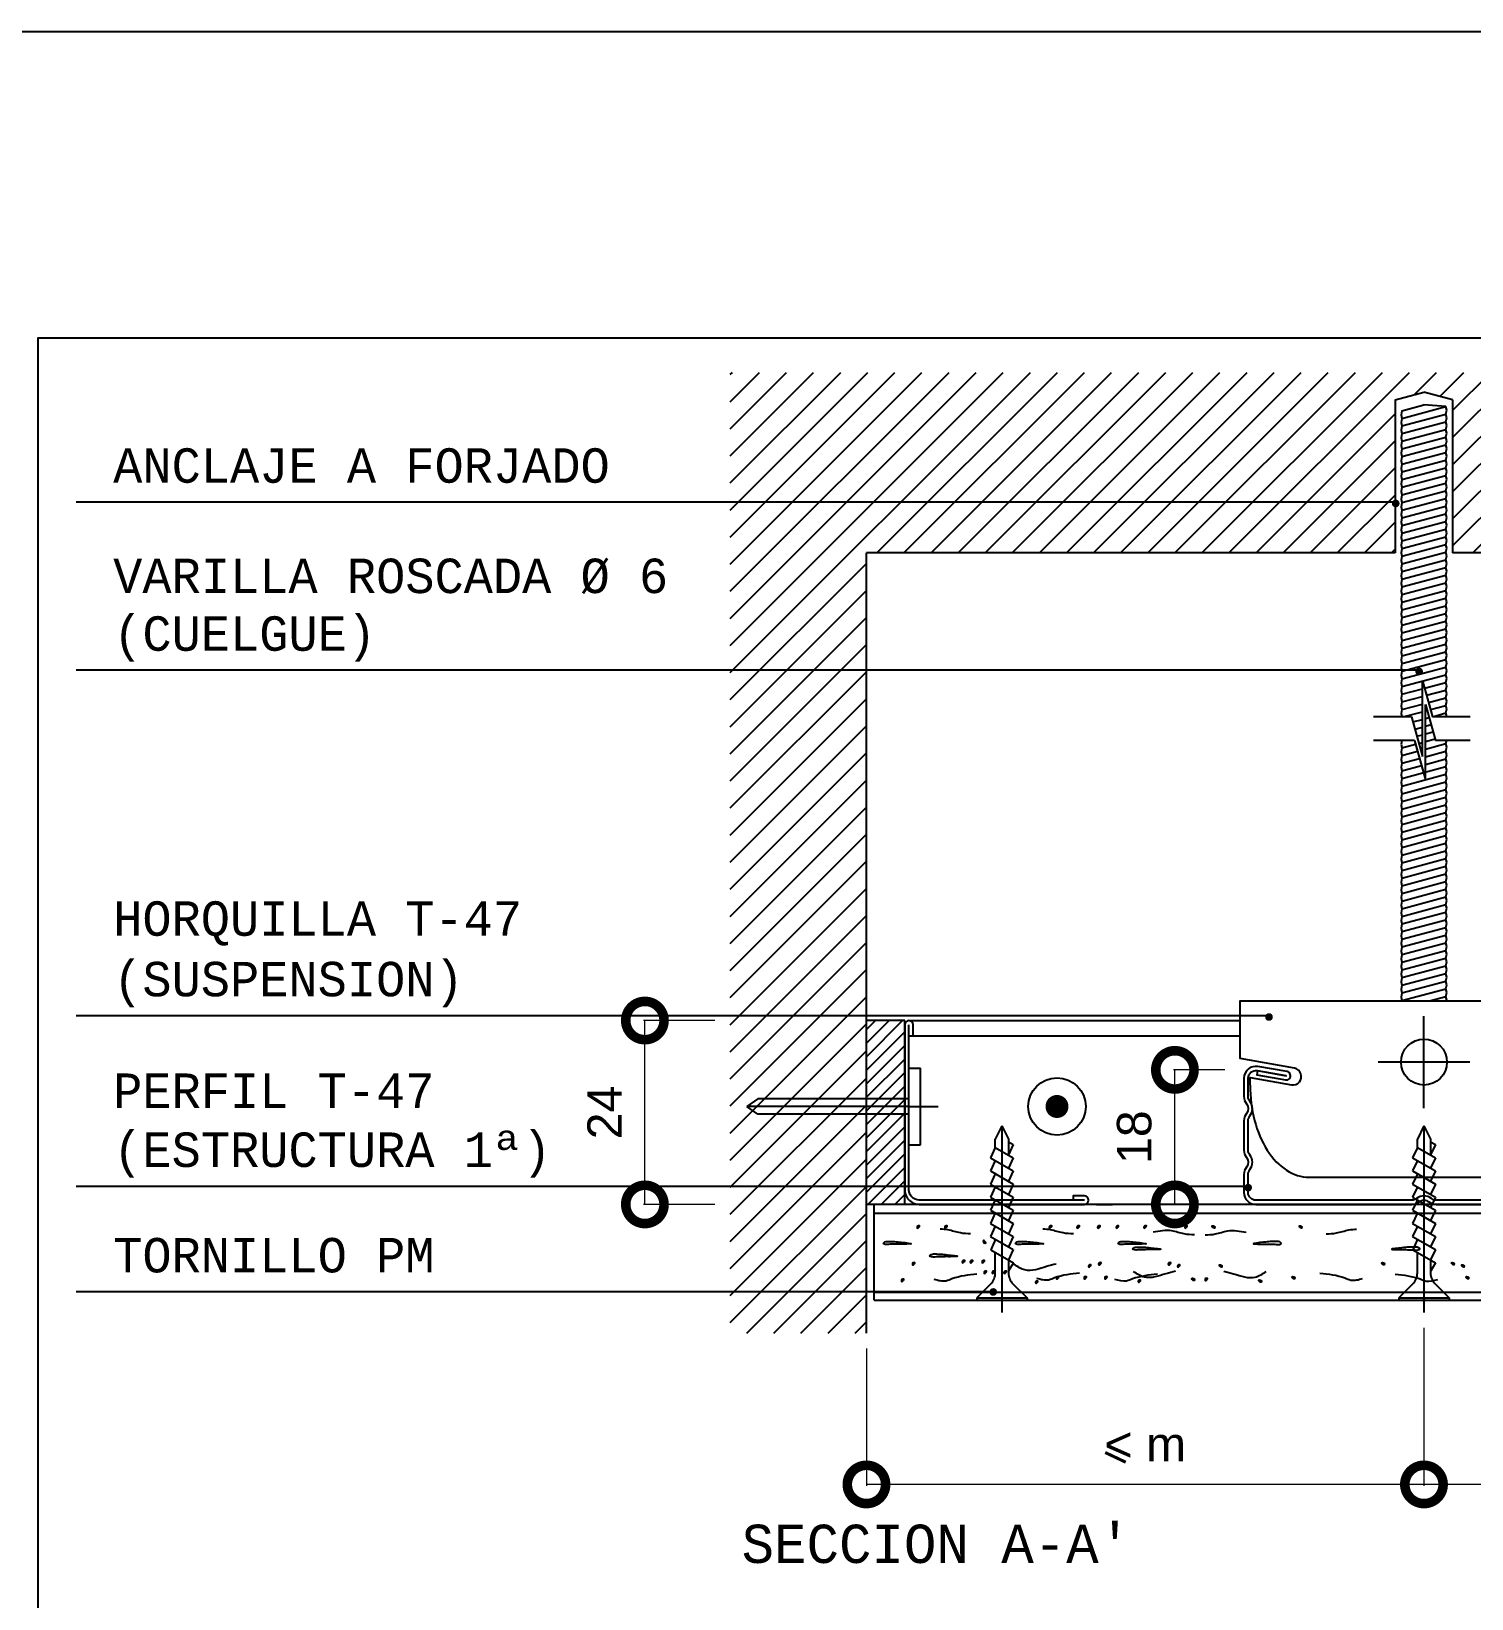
# Model space of a CAD drawing. Header units: millimetres. Extents: x 3383 to 4292, y 1469 to 1637.
# Drawn here: x 3481.316 to 3481.504, y 1569.8245 to 1570.0291 of the extents above; entities that cross this region are included whole.
import ezdxf

# ---------------------------------------------------------------- set-up
doc = ezdxf.new("R2010")
doc.units = ezdxf.units.MM
doc.header["$LTSCALE"] = 0.0035
doc.linetypes.add('DASHDOT', pattern=[1, 0.5, -0.25, 0, -0.25])
doc.layers.get('0').update_dxf_attribs({"lineweight": 5})
doc.layers.get('DEFPOINTS').update_dxf_attribs({"lineweight": 5})
doc.layers.add('AT_texto', color=7, linetype='Continuous', lineweight=5)
for name, color, linetype in [('CORTE', 2, 'Continuous'), ('COTAS', 1, 'Continuous'), ('DIBUJO', 7, 'Continuous'), ('LOGO_PLADUR', 7, 'Continuous'), ('MARCO', 7, 'Continuous'), ('MONTANTE', 3, 'Continuous'), ('PLACA', 7, 'Continuous'), ('PLACA_SOMBEADO', 9, 'Continuous'), ('REFFORMAT', 1, 'Continuous'), ('SOMBRA', 8, 'Continuous'), ('TEXTO', 2, 'Continuous')]:
    doc.layers.add(name, color=color, linetype=linetype)
doc.styles.get("Standard").update_dxf_attribs({"font": 'LUCON.TTF'})
doc.styles.add('STYLE2', font='ARIAL.TTF')
doc.dimstyles.get("Standard").update_dxf_attribs({"dimtxt": 0.18, "dimasz": 0.18, "dimexe": 0.18, "dimexo": 0.0625, "dimgap": 0.09, "dimtad": 0, "dimtih": 1, "dimtoh": 1, "dimzin": 0, "dimdsep": 46, "dimtxsty": 'Standard', "dimcen": 0.09, "dimadec": 0, "dimazin": 0, "dimtfac": 1, "dimtofl": 0, "dimtmove": 0, "dimatfit": 3, "dimfxl": 0, "dimtolj": 1, "dimtzin": 0, "dimarcsym": 0})

# ---------------------------------------------------------------- blocks, each defined once
blk = doc.blocks.new('PP')
at = {"const_width": 0.5, "flags": 128}
blk.add_lwpolyline([(-0.25, -0.25, 1), (0.25, -0.25, 1)], format="xyb", close=True, dxfattribs=at)
blk = doc.blocks.new('FIJACION')
for p, q in [((0, 0), (0, 3.83)), ((0, 0), (0, 3.83)), ((5, 1.5), (-5, 1.5)), ((-5, 0), (-5, 1.5)), ((5, 0), (5, 1.5)), ((5, 0), (-5, 0)), ((-1, 0), (-1, -19.71)), ((0, 0), (0, -21.14)), ((1, 0), (1, -19.71)), ((-1, -19.71), (0.01, -21.15)), ((1, -19.71), (-0.01, -21.15))]:
    blk.add_line(p, q)
blk = doc.blocks.new('PM25')
for p, q in [((0.3, 3.28), (0, 3.28)), ((0, 3.28), (0, -3.28)), ((2.14, 1.44), (0.3, 3.28)), ((0.3, 3.28), (0.3, -3.28)), ((22.74, 0), (-1.6, 0)), ((3.55, 0.86), (6.24, 0.86)), ((6.59, 1.46), (4.88, -1.5)), ((7.95, 0.84), (6.59, 1.46)), ((8.31, 1.48), (6.6, -1.49)), ((10.02, 1.48), (8.31, -1.49)), ((9.67, 0.86), (8.31, 1.48)), ((11.74, 1.48), (10.02, -1.49)), ((11.38, 0.86), (10.02, 1.48)), ((13.45, 1.48), (11.74, -1.49)), ((13.09, 0.86), (11.74, 1.48)), ((15.16, 1.48), (13.45, -1.49)), ((14.8, 0.86), (13.45, 1.48)), ((16.87, 1.48), (15.16, -1.49)), ((16.51, 0.86), (15.16, 1.48)), ((18.58, 1.48), (16.87, -1.49)), ((18.23, 0.86), (16.87, 1.48)), ((19.94, 0.86), (18.58, 1.48)), ((19.94, 0.86), (18.58, -1.49)), ((19.94, 0.86), (21.03, 0.86)), ((22.74, 0), (21.03, 0.86)), ((22.74, 0), (21.03, -0.86)), ((2.14, -1.44), (0.3, -3.28)), ((5.25, -0.86), (3.55, -0.86)), ((4.88, -1.52), (3.81, -0.88)), ((6.6, -1.49), (5.25, -0.86)), ((8.31, -1.49), (6.96, -0.86)), ((10.02, -1.49), (8.68, -0.86)), ((11.74, -1.49), (10.39, -0.86)), ((13.45, -1.49), (12.1, -0.86)), ((15.16, -1.49), (13.81, -0.86)), ((16.87, -1.49), (15.53, -0.86)), ((18.58, -1.49), (17.24, -0.86)), ((21.03, -0.86), (18.95, -0.86)), ((20.3, -1.49), (18.95, -0.86)), ((20.66, -0.86), (20.3, -1.49)), ((0.3, -3.28), (0, -3.28))]:
    blk.add_line(p, q)
for centre, start, end in [((3.55, 2.86), 225, 270), ((3.55, -2.86), 90, 135)]:
    blk.add_arc(centre, 2, start, end)
blk = doc.blocks.new('_DOTSMALL')
at = {"color": 0, "linetype": 'ByBlock', "const_width": 0.5}
blk.add_lwpolyline([(-0.0625, 0, 1), (0.0625, 0, 1)], format="xyb", close=True, dxfattribs=at)
blk = doc.blocks.new('*D41')
at = {"color": 1, "linetype": 'ByBlock'}
for p, q in [((1247.4, 27.91), (1247.4, 7.28)), ((1174.63, 25.21), (1174.63, 7.28)), ((1247.4, 7.46), (1174.63, 7.46))]:
    blk.add_line(p, q, dxfattribs=at)
at = {"layer": 'DEFPOINTS', "color": 0, "linetype": 'ByBlock'}
for p in [(1247.4, 29.91), (1174.63, 27.21), (1174.63, 7.46)]:
    blk.add_point(p, dxfattribs=at)
at = {"color": 1, "linetype": 'ByBlock', "xscale": 10, "yscale": 10, "zscale": 10, "rotation": 180}
blk.add_blockref('_DOTSMALL', (1174.63, 7.46), dxfattribs=at)
at = {"color": 1, "linetype": 'ByBlock', "xscale": 10, "yscale": 10, "zscale": 10}
blk.add_blockref('_DOTSMALL', (1247.4, 7.46), dxfattribs=at)
at = {"color": 1, "linetype": 'ByBlock', "insert": (1211.02, 12.71), "char_height": 4.5, "attachment_point": 5, "style": 'STYLE2'}
blk.add_mtext('\\A1;< m', dxfattribs=at)
blk = doc.blocks.new('*D42')
at = {"color": 1, "linetype": 'ByBlock'}
for p, q in [((1247.4, 27.91), (1247.4, 7.28)), ((1447.4, 27.91), (1447.4, 7.28)), ((1447.4, 7.46), (1247.4, 7.46))]:
    blk.add_line(p, q, dxfattribs=at)
at = {"layer": 'DEFPOINTS', "color": 0, "linetype": 'ByBlock'}
for p in [(1247.4, 29.91), (1447.4, 29.91), (1247.4, 7.46)]:
    blk.add_point(p, dxfattribs=at)
at = {"color": 1, "linetype": 'ByBlock', "xscale": 10, "yscale": 10, "zscale": 10, "rotation": 180}
blk.add_blockref('_DOTSMALL', (1247.4, 7.46), dxfattribs=at)
at = {"color": 1, "linetype": 'ByBlock', "xscale": 10, "yscale": 10, "zscale": 10}
blk.add_blockref('_DOTSMALL', (1447.4, 7.46), dxfattribs=at)
at = {"color": 1, "linetype": 'ByBlock', "insert": (1347.4, 13.41), "char_height": 4.5, "attachment_point": 5, "style": 'STYLE2'}
blk.add_mtext('\\A1;m (400/500/600)', dxfattribs=at)
blk = doc.blocks.new('*D44')
at = {"color": 1, "linetype": 'ByBlock'}
for p, q in [((1134.84, 68.01), (1125.53, 68.01)), ((1125.71, 44.01), (1125.71, 68.01)), ((1134.84, 44.01), (1125.53, 44.01))]:
    blk.add_line(p, q, dxfattribs=at)
at = {"layer": 'DEFPOINTS', "color": 0, "linetype": 'ByBlock'}
for p in [(1125.71, 68.01), (1136.84, 68.01), (1136.84, 44.01)]:
    blk.add_point(p, dxfattribs=at)
at = {"color": 1, "linetype": 'ByBlock', "xscale": 10, "yscale": 10, "zscale": 10}
for p, rotation in [((1125.71, 68.01), 90), ((1125.71, 44.01), 270)]:
    blk.add_blockref('_DOTSMALL', p, dxfattribs=dict(at, rotation=rotation))
at = {"color": 1, "linetype": 'ByBlock', "insert": (1120.45, 56.01), "char_height": 4.5, "attachment_point": 5, "rotation": 90, "style": 'STYLE2'}
blk.add_mtext('\\A1;24', dxfattribs=at)
blk = doc.blocks.new('*D52')
at = {"color": 1, "linetype": 'ByBlock'}
for p, q in [((1221.4, 61.57), (1214.71, 61.57)), ((1214.89, 44.01), (1214.89, 61.57)), ((1223.45, 44.01), (1214.71, 44.01))]:
    blk.add_line(p, q, dxfattribs=at)
at = {"layer": 'DEFPOINTS', "color": 0, "linetype": 'ByBlock'}
for p in [(1214.89, 61.57), (1223.4, 61.57), (1225.45, 44.01)]:
    blk.add_point(p, dxfattribs=at)
at = {"color": 1, "linetype": 'ByBlock', "xscale": 10, "yscale": 10, "zscale": 10}
for p, rotation in [((1214.89, 61.57), 90), ((1214.89, 44.01), 270)]:
    blk.add_blockref('_DOTSMALL', p, dxfattribs=dict(at, rotation=rotation))
at = {"color": 1, "linetype": 'ByBlock', "insert": (1209.6, 52.79), "char_height": 4.5, "attachment_point": 5, "rotation": 90, "style": 'STYLE2'}
blk.add_mtext('\\A1;18', dxfattribs=at)
blk = doc.blocks.new('A$C11FA44B9')
at = {"layer": 'SOMBRA'}
h = blk.add_hatch(dxfattribs=at)
h.set_pattern_fill('ANSI31', color=256, scale=20, style=0)
h.set_pattern_definition([(45, (-1033.5038, 249.7534), (-1.767767, 1.767767), [])])
h.paths.add_polyline_path([(141.13, 276.96), (141.13, 282.33), (123.34, 282.33), (123.34, 276.96)])
h.paths.add_polyline_path([(141.13, 282.33), (141.13, 296.1), (123.34, 296.1), (123.34, 282.33)])
h.paths.add_polyline_path([(141.13, 296.1), (141.13, 305.54), (126.97, 305.54), (125.54, 306.54), (126.97, 307.54), (141.13, 307.54), (141.13, 318.37), (123.34, 318.37), (123.34, 296.1)])
h.paths.add_polyline_path([(125.54, 306.54), (126.97, 305.54), (141.13, 305.54), (141.13, 306.54)], flags=16)
h.paths.add_polyline_path([(141.13, 306.54), (141.13, 307.54), (126.97, 307.54), (125.54, 306.54)], flags=17)
h.paths.add_polyline_path([(141.13, 363.47), (123.34, 363.47), (123.34, 318.37), (141.13, 318.37)])
h.paths.add_polyline_path([(141.13, 378.79), (210.15, 378.79), (210.15, 385.4), (123.34, 385.4), (123.34, 363.47), (141.13, 363.47)])
h.paths.add_polyline_path([(210.15, 385.4), (210.15, 398.78), (213.9, 399.78), (217.64, 398.78), (217.64, 378.79), (410.15, 378.79), (410.15, 398.78), (413.9, 399.78), (417.64, 398.78), (417.64, 378.79), (439.11, 378.79), (439.11, 402.36), (123.34, 402.36), (123.34, 385.4)])
h.paths.add_polyline_path([(474.87, 378.79), (474.87, 339.89), (492.66, 339.89), (492.66, 355.62), (485.64, 355.62, -1), (485.14, 355.62, -1), (485.64, 355.62), (492.66, 355.62), (492.66, 392.46), (488.07, 392.46, -1), (487.57, 392.46, -1), (488.07, 392.46), (492.66, 392.46), (492.66, 402.36), (445.26, 402.36), (445.26, 378.79), (446.43, 378.79)])
h.paths.add_polyline_path([(474.87, 316.25), (492.66, 316.25), (492.66, 339.89), (474.87, 339.89)])
h.paths.add_polyline_path([(474.87, 316.25), (474.87, 307.54), (489.03, 307.54), (490.03, 306.84), (492.66, 306.84), (492.66, 316.25)])
h.paths.add_polyline_path([(492.66, 297.61), (492.66, 306.84), (490.03, 306.84), (490.46, 306.54), (489.03, 305.54), (474.87, 305.54), (474.87, 297.61)])
h.paths.add_polyline_path([(492.66, 297.61), (474.87, 297.61), (474.87, 286.23), (492.66, 286.23)])
h.paths.add_polyline_path([(474.87, 286.23), (474.87, 273.77), (492.66, 273.77), (492.66, 286.23)])
h.paths.add_polyline_path([(492.66, 264.46), (492.66, 273.77), (474.87, 273.77), (474.87, 264.46)])
h.paths.add_polyline_path([(474.87, 306.54), (474.87, 305.54), (489.03, 305.54), (490.46, 306.54)], flags=17)
h.paths.add_polyline_path([(474.87, 307.54), (474.87, 306.54), (490.46, 306.54), (490.03, 306.84), (488.84, 306.84, -1), (488.34, 306.84, -1), (488.84, 306.84), (490.03, 306.84), (489.03, 307.54)])
h = blk.add_hatch(dxfattribs=at)
h.set_pattern_fill('ANSI31', color=256, scale=10, style=0)
h.set_pattern_definition([(45, (-458.0904, 405.4535), (-0.8838835, 0.8838835), [])])
h.paths.add_polyline_path([(146.13, 317.76), (141.13, 317.76), (141.13, 293.76), (146.13, 293.76), (146.13, 295.54, -0.042095), (146.13, 295.86)])
at = {"layer": 'CORTE'}
for p, q in [((213.69, 352.24), (213.69, 362.1)), ((213.69, 362.1), (215.01, 357.39)), ((214.1, 359.02), (215.42, 354.31)), ((214.1, 349.16), (214.1, 359.02)), ((212.25, 357.39), (213.69, 352.24)), ((212.66, 354.31), (214.1, 349.16))]:
    blk.add_line(p, q, dxfattribs=at)
at = {"layer": 'CORTE', "ltscale": 5}
for p, q in [((212.25, 357.39), (207.33, 357.39)), ((219.93, 357.39), (215.01, 357.39)), ((212.66, 354.31), (207.33, 354.31)), ((219.93, 354.31), (215.42, 354.31))]:
    blk.add_line(p, q, dxfattribs=at)
at = {"layer": 'COTAS', "const_width": 0.4, "flags": 128}
blk.add_lwpolyline([(174.97, 260.11), (172.29, 261.38)], dxfattribs=at)
at = {"layer": 'DIBUJO'}
for p, q in [((210.15, 398.78), (213.9, 399.78)), ((217.64, 398.78), (213.9, 399.78)), ((210.15, 398.78), (210.15, 378.79)), ((217.64, 398.78), (217.64, 378.79)), ((141.13, 276.96), (141.13, 378.79)), ((210.15, 378.79), (141.13, 378.79)), ((410.15, 378.79), (217.64, 378.79)), ((146.13, 317.76), (141.13, 317.76)), ((142.13, 281.26), (142.13, 293.76))]:
    blk.add_line(p, q, dxfattribs=at)
for points in [[(146.13, 293.76), (146.13, 317.76)], [(439.11, 293.76), (141.13, 293.76)]]:
    blk.add_lwpolyline(points, dxfattribs=at)
at = {"layer": 'LOGO_PLADUR', "linetype": 'DASHDOT', "ltscale": 0.5}
for p, q in [((213.9, 306.33), (213.9, 318.33)), ((219.9, 312.33), (207.9, 312.33))]:
    blk.add_line(p, q, dxfattribs=at)
at = {"layer": 'MARCO', "flags": 128}
blk.add_lwpolyline([(583, 406.87), (583, 77.92), (33, 77.92), (33, 406.87)], close=True, dxfattribs=at)
at = {"layer": 'MONTANTE', "flags": 128}
for points in [[(191.2, 309.32), (191.2, 310.32), (196.6, 309.37, 1), (196.99, 311.53), (189.9, 312.79), (189.9, 320.33), (213.9, 320.33), (237.9, 320.33), (237.9, 312.79), (230.8, 311.53, 1), (231.19, 309.37), (236.6, 310.32), (236.6, 309.32)], [(146.68, 315.76), (147.23, 315.76), (147.23, 317.21, 1), (146.13, 317.21), (146.13, 295.86, 0.434382), (148.03, 293.76), (169.58, 293.76, 1), (169.58, 294.86), (168.13, 294.86), (168.13, 294.31)], [(169.58, 294.31), (148.03, 294.31, -0.441731), (146.68, 295.86), (146.68, 317.21)], [(235.85, 294.31), (215.48, 294.31), (215.48, 294.31, -0.16888), (214.86, 294.53, 0.16888), (213.9, 294.86, 0.16888), (212.93, 294.53, -0.16888), (212.31, 294.31), (212.31, 294.31), (191.95, 294.31, -0.414214), (190.95, 295.31), (190.95, 297.68, -0.16888), (191.16, 298.3, 0.347677), (191.16, 300.23, -0.16888), (190.95, 300.85), (190.95, 304.68, -0.16888), (191.16, 305.3, 0.347677), (191.16, 307.23, -0.16888), (190.95, 307.85), (190.95, 310.24, -0.466308), (192.12, 311.22), (195.93, 310.55), (192.19, 311.21), (192.1, 310.67), (195.84, 310.01, 1), (196.03, 311.09), (192.21, 311.76, 0.466308), (190.4, 310.24), (190.4, 307.85, 0.16888), (190.73, 306.88, -0.347677), (190.73, 305.64, 0.16888), (190.4, 304.68), (190.4, 300.85, 0.16888), (190.73, 299.88, -0.347677), (190.73, 298.64, 0.16888), (190.4, 297.68), (190.4, 295.31, 0.414214), (191.95, 293.76), (212.31, 293.76), (212.31, 293.76, 0.16888), (213.27, 294.1, -0.16888), (213.9, 294.31, -0.16888), (214.52, 294.1, 0.16888), (215.48, 293.76), (215.48, 293.76), (235.85, 293.76, 0.414214)]]:
    blk.add_lwpolyline(points, format="xyb", dxfattribs=at)
for points in [[(198.9, 297.33), (228.9, 297.33)], [(171.16, 293.76), (173.23, 293.76)]]:
    blk.add_lwpolyline(points, dxfattribs=at)
at = {"layer": 'MONTANTE'}
blk.add_circle((213.9, 312.33), 3, dxfattribs=at)
blk.add_ellipse((198.9, 309.32), major_axis=(0, 12), ratio=0.641917, start_param=1.570796, end_param=3.141593, dxfattribs=at)
at = {"layer": 'PLACA', "color": 1}
for p, q in [((211.02, 397.36), (210.9, 396.82)), ((211.02, 397.36), (213.9, 398.13)), ((211.02, 396.36), (216.77, 397.9)), ((211.02, 395.36), (216.77, 396.9)), ((216.77, 397.9), (213.9, 398.13)), ((216.9, 397.43), (216.77, 397.9)), ((216.77, 396.9), (216.9, 397.43)), ((216.9, 396.43), (216.77, 396.9)), ((210.9, 396.82), (211.02, 396.36)), ((211.02, 396.36), (210.9, 395.82)), ((210.9, 395.82), (211.02, 395.36)), ((211.02, 395.36), (210.9, 394.82)), ((210.9, 394.82), (211.02, 394.36)), ((211.02, 394.36), (216.77, 395.9)), ((211.02, 393.36), (216.77, 394.9)), ((216.77, 395.9), (216.9, 396.43)), ((216.9, 395.43), (216.77, 395.9)), ((216.77, 394.9), (216.9, 395.43)), ((216.9, 394.43), (216.77, 394.9)), ((211.02, 394.36), (210.9, 393.82)), ((210.9, 393.82), (211.02, 393.36)), ((211.02, 393.36), (210.9, 392.82)), ((210.9, 392.82), (211.02, 392.36)), ((211.02, 392.36), (216.77, 393.9)), ((211.02, 391.36), (216.77, 392.9)), ((216.77, 393.9), (216.9, 394.43)), ((216.9, 393.43), (216.77, 393.9)), ((216.77, 392.9), (216.9, 393.43)), ((216.9, 392.43), (216.77, 392.9)), ((211.02, 392.36), (210.9, 391.82)), ((210.9, 391.82), (211.02, 391.36)), ((211.02, 391.36), (210.9, 390.82)), ((210.9, 390.82), (211.02, 390.36)), ((211.02, 390.36), (216.77, 391.9)), ((211.02, 389.36), (216.77, 390.9)), ((216.77, 391.9), (216.9, 392.43)), ((216.9, 391.43), (216.77, 391.9)), ((216.77, 390.9), (216.9, 391.43)), ((216.9, 390.43), (216.77, 390.9)), ((211.02, 390.36), (210.9, 389.82)), ((210.9, 389.82), (211.02, 389.36)), ((211.02, 389.36), (210.9, 388.82)), ((210.9, 388.82), (211.02, 388.36)), ((211.02, 388.36), (216.77, 389.9)), ((211.02, 387.36), (216.77, 388.9)), ((216.77, 389.9), (216.9, 390.43)), ((216.9, 389.43), (216.77, 389.9)), ((216.77, 388.9), (216.9, 389.43)), ((216.9, 388.43), (216.77, 388.9)), ((211.02, 388.36), (210.9, 387.82)), ((210.9, 387.82), (211.02, 387.36)), ((211.02, 387.36), (210.9, 386.82)), ((210.9, 386.82), (211.02, 386.36)), ((211.02, 386.36), (216.77, 387.9)), ((211.02, 385.36), (216.77, 386.9)), ((216.77, 387.9), (216.9, 388.43)), ((216.9, 387.43), (216.77, 387.9)), ((216.77, 386.9), (216.9, 387.43)), ((216.9, 386.43), (216.77, 386.9)), ((211.02, 386.36), (210.9, 385.82)), ((210.9, 385.82), (211.02, 385.36)), ((211.02, 385.36), (210.9, 384.82)), ((210.9, 384.82), (211.02, 384.36)), ((211.02, 384.36), (216.77, 385.9)), ((211.02, 383.36), (216.77, 384.9)), ((216.77, 385.9), (216.9, 386.43)), ((216.9, 385.43), (216.77, 385.9)), ((216.77, 384.9), (216.9, 385.43)), ((216.9, 384.43), (216.77, 384.9)), ((211.02, 384.36), (210.9, 383.82)), ((210.9, 383.82), (211.02, 383.36)), ((211.02, 383.36), (210.9, 382.82)), ((210.9, 382.82), (211.02, 382.36)), ((211.02, 382.36), (216.77, 383.9)), ((211.02, 381.36), (216.77, 382.9)), ((216.77, 383.9), (216.9, 384.43)), ((216.9, 383.43), (216.77, 383.9)), ((216.77, 382.9), (216.9, 383.43)), ((216.9, 382.43), (216.77, 382.9)), ((211.02, 382.36), (210.9, 381.82)), ((210.9, 381.82), (211.02, 381.36)), ((211.02, 381.36), (210.9, 380.82)), ((210.9, 380.82), (211.02, 380.36)), ((211.02, 380.36), (216.77, 381.9)), ((211.02, 379.36), (216.77, 380.9)), ((216.77, 381.9), (216.9, 382.43)), ((216.9, 381.43), (216.77, 381.9)), ((216.77, 380.9), (216.9, 381.43)), ((216.9, 380.43), (216.77, 380.9)), ((211.02, 380.36), (210.9, 379.82)), ((210.9, 379.82), (211.02, 379.36)), ((211.02, 379.36), (210.9, 378.82)), ((210.9, 378.82), (211.02, 378.36)), ((211.02, 378.36), (216.77, 379.9)), ((211.02, 377.36), (216.77, 378.9)), ((216.77, 379.9), (216.9, 380.43)), ((216.9, 379.43), (216.77, 379.9)), ((216.77, 378.9), (216.9, 379.43)), ((216.9, 378.43), (216.77, 378.9)), ((211.02, 378.36), (210.9, 377.82)), ((210.9, 377.82), (211.02, 377.36)), ((211.02, 377.36), (210.9, 376.82)), ((210.9, 376.82), (211.02, 376.36)), ((211.02, 376.36), (216.77, 377.9)), ((211.02, 375.36), (216.77, 376.9)), ((216.77, 377.9), (216.9, 378.43)), ((216.9, 377.43), (216.77, 377.9)), ((216.77, 376.9), (216.9, 377.43)), ((216.9, 376.43), (216.77, 376.9)), ((216.77, 375.9), (216.9, 376.43)), ((211.02, 376.36), (210.9, 375.82)), ((210.9, 375.82), (211.02, 375.36)), ((211.02, 375.36), (210.9, 374.82)), ((210.9, 374.82), (211.02, 374.36)), ((211.02, 374.36), (216.77, 375.9)), ((211.02, 373.36), (216.77, 374.9)), ((216.9, 375.43), (216.77, 375.9)), ((216.77, 374.9), (216.9, 375.43)), ((216.9, 374.43), (216.77, 374.9)), ((216.77, 373.9), (216.9, 374.43)), ((211.02, 374.36), (210.9, 373.82)), ((210.9, 373.82), (211.02, 373.36)), ((211.02, 373.36), (210.9, 372.82)), ((210.9, 372.82), (211.02, 372.36)), ((211.02, 372.36), (210.9, 371.82)), ((211.02, 372.36), (216.77, 373.9)), ((211.02, 371.36), (216.77, 372.9)), ((216.9, 373.43), (216.77, 373.9)), ((216.77, 372.9), (216.9, 373.43)), ((216.9, 372.43), (216.77, 372.9)), ((216.77, 371.9), (216.9, 372.43)), ((210.9, 371.82), (211.02, 371.36)), ((211.02, 371.36), (210.9, 370.82)), ((210.9, 370.82), (211.02, 370.36)), ((211.02, 370.36), (210.9, 369.82)), ((211.02, 370.36), (216.77, 371.9)), ((211.02, 369.36), (216.77, 370.9)), ((216.9, 371.43), (216.77, 371.9)), ((216.77, 370.9), (216.9, 371.43)), ((216.9, 370.43), (216.77, 370.9)), ((216.77, 369.9), (216.9, 370.43)), ((210.9, 369.82), (211.02, 369.36)), ((211.02, 369.36), (210.9, 368.82)), ((210.9, 368.82), (211.02, 368.36)), ((211.02, 368.36), (210.9, 367.82)), ((211.02, 368.36), (216.77, 369.9)), ((211.02, 367.36), (216.77, 368.9)), ((216.9, 369.43), (216.77, 369.9)), ((216.77, 368.9), (216.9, 369.43)), ((216.9, 368.43), (216.77, 368.9)), ((216.77, 367.9), (216.9, 368.43)), ((210.9, 367.82), (211.02, 367.36)), ((211.02, 367.36), (210.9, 366.82)), ((210.9, 366.82), (211.02, 366.36)), ((211.02, 366.36), (210.9, 365.82)), ((211.02, 366.36), (216.77, 367.9)), ((211.02, 365.36), (216.77, 366.9)), ((216.9, 367.43), (216.77, 367.9)), ((216.77, 366.9), (216.9, 367.43)), ((216.9, 366.43), (216.77, 366.9)), ((216.77, 365.9), (216.9, 366.43)), ((210.9, 365.82), (211.02, 365.36)), ((211.02, 365.36), (210.9, 364.82)), ((210.9, 364.82), (211.02, 364.36)), ((211.02, 364.36), (210.9, 363.82)), ((211.02, 364.36), (216.77, 365.9)), ((211.02, 363.36), (216.77, 364.9)), ((216.9, 365.43), (216.77, 365.9)), ((216.77, 364.9), (216.9, 365.43)), ((216.9, 364.43), (216.77, 364.9)), ((216.77, 363.9), (216.9, 364.43)), ((210.9, 363.82), (211.02, 363.36)), ((211.02, 363.36), (210.9, 362.82)), ((210.9, 362.82), (211.02, 362.36)), ((211.02, 362.36), (210.9, 361.82)), ((211.02, 362.36), (216.77, 363.9)), ((211.02, 361.36), (216.77, 362.9)), ((216.9, 363.43), (216.77, 363.9)), ((216.77, 362.9), (216.9, 363.43)), ((216.9, 362.43), (216.77, 362.9)), ((216.77, 361.9), (216.9, 362.43)), ((210.9, 361.82), (211.02, 361.36)), ((211.02, 361.36), (210.9, 360.82)), ((210.9, 360.82), (211.02, 360.36)), ((211.02, 360.36), (210.9, 359.82)), ((211.02, 360.36), (213.69, 361.07)), ((211.02, 359.36), (213.69, 360.07)), ((213.96, 361.14), (216.77, 361.9)), ((214.22, 360.21), (216.77, 360.9)), ((216.9, 361.43), (216.77, 361.9)), ((216.77, 360.9), (216.9, 361.43)), ((216.9, 360.43), (216.77, 360.9)), ((216.77, 359.9), (216.9, 360.43)), ((210.9, 359.82), (211.02, 359.36)), ((211.02, 359.36), (210.9, 358.82)), ((210.9, 358.82), (211.02, 358.36)), ((211.02, 358.36), (210.9, 357.82)), ((211.02, 358.36), (213.69, 359.07)), ((211.14, 357.39), (213.69, 358.07)), ((214.1, 358.18), (214.32, 358.24)), ((214.48, 359.28), (216.77, 359.9)), ((214.74, 358.35), (216.77, 358.9)), ((216.9, 359.43), (216.77, 359.9)), ((216.77, 358.9), (216.9, 359.43)), ((216.9, 358.43), (216.77, 358.9)), ((216.77, 357.9), (216.9, 358.43)), ((210.9, 357.82), (211.02, 357.39)), ((212.43, 356.73), (213.69, 357.07)), ((212.69, 355.8), (213.69, 356.07)), ((214.1, 357.18), (214.58, 357.31)), ((214.1, 356.18), (214.84, 356.38)), ((215, 357.42), (216.77, 357.9)), ((216.9, 357.43), (216.77, 357.9)), ((216.88, 357.39), (216.9, 357.43)), ((211.01, 354.31), (210.9, 353.82)), ((212.95, 354.87), (213.69, 355.07)), ((213.21, 353.94), (213.69, 354.07)), ((214.1, 355.18), (215.1, 355.45)), ((214.1, 354.18), (215.36, 354.52)), ((216.77, 353.9), (216.87, 354.31)), ((210.9, 353.82), (211.02, 353.36)), ((211.02, 353.36), (210.9, 352.82)), ((210.9, 352.82), (211.02, 352.36)), ((211.02, 352.36), (210.9, 351.82)), ((211.02, 353.36), (212.79, 353.83)), ((211.02, 352.36), (213.05, 352.9)), ((211.02, 351.36), (213.31, 351.97)), ((213.47, 353.01), (213.69, 353.07)), ((214.1, 353.18), (216.77, 353.9)), ((214.1, 352.18), (216.77, 352.9)), ((214.1, 351.18), (216.77, 351.9)), ((216.9, 353.43), (216.77, 353.9)), ((216.77, 352.9), (216.9, 353.43)), ((216.9, 352.43), (216.77, 352.9)), ((216.77, 351.9), (216.9, 352.43)), ((216.9, 351.43), (216.77, 351.9)), ((210.9, 351.82), (211.02, 351.36)), ((211.02, 351.36), (210.9, 350.82)), ((210.9, 350.82), (211.02, 350.36)), ((211.02, 350.36), (210.9, 349.82)), ((210.9, 349.82), (211.02, 349.36)), ((211.02, 350.36), (213.57, 351.04)), ((211.02, 349.36), (216.77, 350.9)), ((211.02, 348.36), (216.77, 349.9)), ((216.77, 350.9), (216.9, 351.43)), ((216.9, 350.43), (216.77, 350.9)), ((216.77, 349.9), (216.9, 350.43)), ((216.9, 349.43), (216.77, 349.9)), ((211.02, 349.36), (210.9, 348.82)), ((210.9, 348.82), (211.02, 348.36)), ((211.02, 348.36), (210.9, 347.82)), ((210.9, 347.82), (211.02, 347.36)), ((211.02, 347.36), (216.77, 348.9)), ((211.02, 346.36), (216.77, 347.9)), ((216.77, 348.9), (216.9, 349.43)), ((216.9, 348.43), (216.77, 348.9)), ((216.77, 347.9), (216.9, 348.43)), ((216.9, 347.43), (216.77, 347.9)), ((211.02, 347.36), (210.9, 346.82)), ((210.9, 346.82), (211.02, 346.36)), ((211.02, 346.36), (210.9, 345.82)), ((210.9, 345.82), (211.02, 345.36)), ((211.02, 345.36), (216.77, 346.9)), ((211.02, 344.36), (216.77, 345.9)), ((216.77, 346.9), (216.9, 347.43)), ((216.9, 346.43), (216.77, 346.9)), ((216.77, 345.9), (216.9, 346.43)), ((216.9, 345.43), (216.77, 345.9)), ((211.02, 345.36), (210.9, 344.82)), ((210.9, 344.82), (211.02, 344.36)), ((211.02, 344.36), (210.9, 343.82)), ((210.9, 343.82), (211.02, 343.36)), ((211.02, 343.36), (216.77, 344.9)), ((211.02, 342.36), (216.77, 343.9)), ((216.77, 344.9), (216.9, 345.43)), ((216.9, 344.43), (216.77, 344.9)), ((216.77, 343.9), (216.9, 344.43)), ((216.9, 343.43), (216.77, 343.9)), ((211.02, 343.36), (210.9, 342.82)), ((210.9, 342.82), (211.02, 342.36)), ((211.02, 342.36), (210.9, 341.82)), ((210.9, 341.82), (211.02, 341.36)), ((211.02, 341.36), (216.77, 342.9)), ((211.02, 340.36), (216.77, 341.9)), ((216.77, 342.9), (216.9, 343.43)), ((216.9, 342.43), (216.77, 342.9)), ((216.77, 341.9), (216.9, 342.43)), ((216.9, 341.43), (216.77, 341.9)), ((211.02, 341.36), (210.9, 340.82)), ((210.9, 340.82), (211.02, 340.36)), ((211.02, 340.36), (210.9, 339.82)), ((210.9, 339.82), (211.02, 339.36)), ((211.02, 339.36), (216.77, 340.9)), ((211.02, 338.36), (216.77, 339.9)), ((216.77, 340.9), (216.9, 341.43)), ((216.9, 340.43), (216.77, 340.9)), ((216.77, 339.9), (216.9, 340.43)), ((216.9, 339.43), (216.77, 339.9)), ((211.02, 339.36), (210.9, 338.82)), ((210.9, 338.82), (211.02, 338.36)), ((211.02, 338.36), (210.9, 337.82)), ((210.9, 337.82), (211.02, 337.36)), ((211.02, 337.36), (216.77, 338.9)), ((211.02, 336.36), (216.77, 337.9)), ((216.77, 338.9), (216.9, 339.43)), ((216.9, 338.43), (216.77, 338.9)), ((216.77, 337.9), (216.9, 338.43)), ((216.9, 337.43), (216.77, 337.9)), ((211.02, 337.36), (210.9, 336.82)), ((210.9, 336.82), (211.02, 336.36)), ((211.02, 336.36), (210.9, 335.82)), ((210.9, 335.82), (211.02, 335.36)), ((211.02, 335.36), (216.77, 336.9)), ((211.02, 334.36), (216.77, 335.9)), ((216.77, 336.9), (216.9, 337.43)), ((216.9, 336.43), (216.77, 336.9)), ((216.77, 335.9), (216.9, 336.43)), ((216.9, 335.43), (216.77, 335.9)), ((211.02, 335.36), (210.9, 334.82)), ((210.9, 334.82), (211.02, 334.36)), ((211.02, 334.36), (210.9, 333.82)), ((210.9, 333.82), (211.02, 333.36)), ((211.02, 333.36), (216.77, 334.9)), ((211.02, 332.36), (216.77, 333.9)), ((216.77, 334.9), (216.9, 335.43)), ((216.9, 334.43), (216.77, 334.9)), ((216.77, 333.9), (216.9, 334.43)), ((216.9, 333.43), (216.77, 333.9)), ((211.02, 333.36), (210.9, 332.82)), ((210.9, 332.82), (211.02, 332.36)), ((211.02, 332.36), (210.9, 331.82)), ((210.9, 331.82), (211.02, 331.36)), ((211.02, 331.36), (216.77, 332.9)), ((211.02, 330.36), (216.77, 331.9)), ((216.77, 332.9), (216.9, 333.43)), ((216.9, 332.43), (216.77, 332.9)), ((216.77, 331.9), (216.9, 332.43)), ((216.9, 331.43), (216.77, 331.9)), ((216.77, 330.9), (216.9, 331.43)), ((211.02, 331.36), (210.9, 330.82)), ((210.9, 330.82), (211.02, 330.36)), ((211.02, 330.36), (210.9, 329.82)), ((210.9, 329.82), (211.02, 329.36)), ((211.02, 329.36), (210.9, 328.82)), ((211.02, 329.36), (216.77, 330.9)), ((211.02, 328.36), (216.77, 329.9)), ((216.9, 330.43), (216.77, 330.9)), ((216.77, 329.9), (216.9, 330.43)), ((216.9, 329.43), (216.77, 329.9)), ((216.77, 328.9), (216.9, 329.43)), ((210.9, 328.82), (211.02, 328.36)), ((211.02, 328.36), (210.9, 327.82)), ((210.9, 327.82), (211.02, 327.36)), ((211.02, 327.36), (210.9, 326.82)), ((211.02, 327.36), (216.77, 328.9)), ((211.02, 326.36), (216.77, 327.9)), ((216.9, 328.43), (216.77, 328.9)), ((216.77, 327.9), (216.9, 328.43)), ((216.9, 327.43), (216.77, 327.9)), ((216.77, 326.9), (216.9, 327.43)), ((210.9, 326.82), (211.02, 326.36)), ((211.02, 326.36), (210.9, 325.82)), ((210.9, 325.82), (211.02, 325.36)), ((211.02, 325.36), (210.9, 324.82)), ((211.02, 325.36), (216.77, 326.9)), ((211.02, 324.36), (216.77, 325.9)), ((216.9, 326.43), (216.77, 326.9)), ((216.77, 325.9), (216.9, 326.43)), ((216.9, 325.43), (216.77, 325.9)), ((216.77, 324.9), (216.9, 325.43)), ((210.9, 324.82), (211.02, 324.36)), ((211.02, 324.36), (210.9, 323.82)), ((210.9, 323.82), (211.02, 323.36)), ((211.02, 323.36), (210.9, 322.82)), ((211.02, 323.36), (216.77, 324.9)), ((211.02, 322.36), (216.77, 323.9)), ((216.9, 324.43), (216.77, 324.9)), ((216.77, 323.9), (216.9, 324.43)), ((216.9, 323.43), (216.77, 323.9)), ((216.77, 322.9), (216.9, 323.43)), ((210.9, 322.82), (211.02, 322.36)), ((211.02, 322.36), (210.9, 321.82)), ((210.9, 321.82), (211.02, 321.36)), ((211.02, 321.36), (210.9, 320.82)), ((211.02, 321.36), (216.77, 322.9)), ((211.02, 320.36), (216.77, 321.9)), ((216.9, 322.43), (216.77, 322.9)), ((216.77, 321.9), (216.9, 322.43)), ((216.9, 321.43), (216.77, 321.9)), ((216.77, 320.9), (216.9, 321.43)), ((210.9, 320.82), (211.02, 320.36)), ((211.02, 320.36), (211.02, 320.33)), ((214.64, 320.33), (216.77, 320.9)), ((216.9, 320.43), (216.77, 320.9)), ((216.87, 320.33), (216.9, 320.43)), ((146.68, 317.76), (189.9, 317.76)), ((147.23, 315.76), (189.9, 315.76)), ((142.13, 292.6), (439.11, 292.6)), ((142.13, 282.29), (439.11, 282.29))]:
    blk.add_line(p, q, dxfattribs=at)
at = {"layer": 'PLACA'}
blk.add_line((142.13, 281.26), (439.11, 281.26), dxfattribs=at)
at = {"layer": 'PLACA', "color": 1, "const_width": 1.5, "flags": 128}
blk.add_lwpolyline([(165.25, 306.54, 1), (166.75, 306.54, 1)], format="xyb", close=True, dxfattribs=at)
at = {"layer": 'PLACA', "color": 1}
blk.add_circle((166, 306.54), 3.75, dxfattribs=at)
at = {"layer": 'PLACA_SOMBEADO'}
for points, start_tangent, end_tangent in [([(148.01, 290.8), (147.76, 290.65), (147.76, 290.87), (147.91, 290.95), (148.06, 290.95), (148.01, 290.8)], (-0.765457, -0.643487), (-0.765457, -0.643487)), ([(151.63, 290.8), (151.38, 290.65), (151.38, 290.87), (151.53, 290.95), (151.68, 290.95), (151.63, 290.8)], (-0.765457, -0.643487), (-0.765457, -0.643487)), ([(165.26, 290.8), (165.01, 290.65), (165.01, 290.87), (165.16, 290.95), (165.31, 290.95), (165.26, 290.8)], (-0.765457, -0.643487), (-0.765457, -0.643487)), ([(168.88, 290.8), (168.63, 290.65), (168.63, 290.87), (168.78, 290.95), (168.92, 290.95), (168.88, 290.8)], (-0.765457, -0.643487), (-0.765457, -0.643487)), ([(171.57, 290.8), (171.33, 290.65), (171.33, 290.87), (171.48, 290.95), (171.62, 290.95), (171.57, 290.8)], (-0.765457, -0.643487), (-0.765457, -0.643487)), ([(173.99, 290.8), (173.75, 290.65), (173.75, 290.87), (173.89, 290.95), (174.04, 290.95), (173.99, 290.8)], (-0.765457, -0.643487), (-0.765457, -0.643487)), ([(177.61, 290.8), (177.36, 290.65), (177.36, 290.87), (177.51, 290.95), (177.66, 290.95), (177.61, 290.8)], (-0.765457, -0.643487), (-0.765457, -0.643487)), ([(182.95, 290.8), (182.71, 290.65), (182.71, 290.87), (182.85, 290.95), (183, 290.95), (182.95, 290.8)], (-0.765457, -0.643487), (-0.765457, -0.643487)), ([(186.31, 290.8), (186.55, 290.65), (186.55, 290.87), (186.41, 290.95), (186.26, 290.95), (186.31, 290.8)], (0.765457, -0.643487), (0.765457, -0.643487)), ([(197.69, 290.8), (197.93, 290.65), (197.93, 290.87), (197.78, 290.95), (197.64, 290.95), (197.69, 290.8)], (0.765457, -0.643487), (0.765457, -0.643487)), ([(144, 288.53), (144.74, 288.57), (145.51, 288.58), (146.16, 288.58), (146.98, 288.63), (145.67, 288.82), (144.79, 288.9), (143.98, 288.92), (143.42, 288.79), (143.35, 288.71), (144, 288.53)], (0.985208, 0.171362), (0.985208, 0.171362)), ([(156.55, 288.98), (156.69, 288.74), (156.47, 288.74), (156.4, 288.88), (156.4, 289.03), (156.55, 288.98)], (0.643487, -0.765457), (0.643487, -0.765457)), ([(161.25, 288.53), (161.99, 288.57), (162.75, 288.58), (163.41, 288.58), (164.23, 288.63), (162.92, 288.82), (162.04, 288.9), (161.22, 288.92), (160.67, 288.79), (160.6, 288.71), (161.25, 288.53)], (0.985208, 0.171362), (0.985208, 0.171362)), ([(174.65, 288.53), (175.39, 288.57), (176.16, 288.58), (176.81, 288.58), (177.63, 288.63), (176.32, 288.82), (175.44, 288.9), (174.63, 288.92), (174.07, 288.79), (174, 288.71), (174.65, 288.53)], (0.985208, 0.171362), (0.985208, 0.171362)), ([(194.61, 288.53), (193.87, 288.57), (193.1, 288.58), (192.45, 288.58), (191.63, 288.63), (192.94, 288.82), (193.82, 288.9), (194.63, 288.92), (195.19, 288.79), (195.26, 288.71), (194.61, 288.53)], (-0.985208, 0.171362), (-0.985208, 0.171362)), ([(150.05, 286.89), (150.78, 286.93), (151.55, 286.94), (152.21, 286.94), (153.03, 286.99), (151.72, 287.18), (150.84, 287.27), (150.02, 287.29), (149.47, 287.16), (149.4, 287.08), (150.05, 286.89)], (0.985208, 0.171362), (0.985208, 0.171362)), ([(153.9, 286.29), (153.65, 286.15), (153.65, 286.37), (153.8, 286.44), (153.95, 286.44), (153.9, 286.29)], (-0.765457, -0.643487), (-0.765457, -0.643487)), ([(154.95, 286.29), (154.71, 286.15), (154.71, 286.37), (154.85, 286.44), (155, 286.44), (154.95, 286.29)], (-0.765457, -0.643487), (-0.765457, -0.643487)), ([(156.5, 286.29), (156.25, 286.15), (156.25, 286.37), (156.4, 286.44), (156.54, 286.44), (156.5, 286.29)], (-0.765457, -0.643487), (-0.765457, -0.643487)), ([(176.56, 287.81), (177.3, 287.85), (178.07, 287.86), (178.72, 287.86), (179.55, 287.91), (178.24, 288.1), (177.35, 288.18), (176.54, 288.2), (175.98, 288.07), (175.91, 287.99), (176.56, 287.81)], (0.985208, 0.171362), (0.985208, 0.171362)), ([(212.7, 287.81), (211.96, 287.85), (211.19, 287.86), (210.54, 287.86), (209.71, 287.91), (211.02, 288.1), (211.91, 288.18), (212.72, 288.2), (213.28, 288.07), (213.35, 287.99), (212.7, 287.81)], (-0.985208, 0.171362), (-0.985208, 0.171362)), ([(147.4, 286), (147.15, 285.86), (147.15, 286.08), (147.3, 286.15), (147.45, 286.15), (147.4, 286)], (-0.765457, -0.643487), (-0.765457, -0.643487)), ([(156.76, 284.9), (156.51, 284.76), (156.51, 284.98), (156.66, 285.05), (156.81, 285.05), (156.76, 284.9)], (-0.765457, -0.643487), (-0.765457, -0.643487)), ([(157.81, 284.9), (157.57, 284.76), (157.57, 284.98), (157.71, 285.05), (157.86, 285.05), (157.81, 284.9)], (-0.765457, -0.643487), (-0.765457, -0.643487)), ([(159.36, 284.9), (159.11, 284.76), (159.11, 284.98), (159.26, 285.05), (159.41, 285.05), (159.36, 284.9)], (-0.765457, -0.643487), (-0.765457, -0.643487)), ([(166.19, 284.17), (165.95, 284.03), (165.95, 284.25), (166.09, 284.32), (166.24, 284.32), (166.19, 284.17)], (-0.765457, -0.643487), (-0.765457, -0.643487)), ([(169.81, 284.17), (169.56, 284.03), (169.56, 284.25), (169.71, 284.32), (169.86, 284.32), (169.81, 284.17)], (-0.765457, -0.643487), (-0.765457, -0.643487)), ([(170.39, 285.71), (170.14, 285.56), (170.14, 285.78), (170.29, 285.86), (170.43, 285.86), (170.39, 285.71)], (-0.765457, -0.643487), (-0.765457, -0.643487)), ([(171.7, 286), (171.46, 285.86), (171.46, 286.08), (171.6, 286.15), (171.75, 286.15), (171.7, 286)], (-0.765457, -0.643487), (-0.765457, -0.643487)), ([(172.51, 284.17), (172.26, 284.03), (172.26, 284.25), (172.41, 284.32), (172.56, 284.32), (172.51, 284.17)], (-0.765457, -0.643487), (-0.765457, -0.643487)), ([(180.8, 286), (180.55, 285.86), (180.55, 286.08), (180.7, 286.15), (180.85, 286.15), (180.8, 286)], (-0.765457, -0.643487), (-0.765457, -0.643487)), ([(182, 285.71), (181.76, 285.56), (181.76, 285.78), (181.9, 285.86), (182.05, 285.86), (182, 285.71)], (-0.765457, -0.643487), (-0.765457, -0.643487)), ([(187.26, 285.71), (187.5, 285.56), (187.5, 285.78), (187.36, 285.86), (187.21, 285.86), (187.26, 285.71)], (0.765457, -0.643487), (0.765457, -0.643487)), ([(196.75, 284.17), (197, 284.03), (197, 284.25), (196.85, 284.32), (196.71, 284.32), (196.75, 284.17)], (0.765457, -0.643487), (0.765457, -0.643487)), ([(208.46, 286), (208.71, 285.86), (208.71, 286.08), (208.56, 286.15), (208.41, 286.15), (208.46, 286)], (0.765457, -0.643487), (0.765457, -0.643487)), ([(217.56, 286), (217.8, 285.86), (217.8, 286.08), (217.66, 286.15), (217.51, 286.15), (217.56, 286)], (0.765457, -0.643487), (0.765457, -0.643487)), ([(218.87, 285.71), (219.12, 285.56), (219.12, 285.78), (218.97, 285.86), (218.83, 285.86), (218.87, 285.71)], (0.765457, -0.643487), (0.765457, -0.643487)), ([(219.45, 284.17), (219.7, 284.03), (219.7, 284.25), (219.55, 284.32), (219.4, 284.32), (219.45, 284.17)], (0.765457, -0.643487), (0.765457, -0.643487)), ([(145.97, 283.84), (145.72, 283.7), (145.72, 283.92), (145.87, 283.99), (146.02, 283.99), (145.97, 283.84)], (-0.765457, -0.643487), (-0.765457, -0.643487)), ([(163.46, 283.6), (163.22, 283.46), (163.22, 283.68), (163.37, 283.75), (163.51, 283.75), (163.46, 283.6)], (-0.765457, -0.643487), (-0.765457, -0.643487)), ([(176.87, 283.73), (176.62, 283.59), (176.62, 283.81), (176.77, 283.88), (176.91, 283.88), (176.87, 283.73)], (-0.765457, -0.643487), (-0.765457, -0.643487)), ([(183.66, 283.95), (183.91, 283.81), (183.91, 284.03), (183.76, 284.1), (183.62, 284.1), (183.66, 283.95)], (0.765457, -0.643487), (0.765457, -0.643487)), ([(185.6, 283.95), (185.35, 283.81), (185.35, 284.03), (185.5, 284.1), (185.65, 284.1), (185.6, 283.95)], (-0.765457, -0.643487), (-0.765457, -0.643487)), ([(192.39, 283.73), (192.64, 283.59), (192.64, 283.81), (192.49, 283.88), (192.35, 283.88), (192.39, 283.73)], (0.765457, -0.643487), (0.765457, -0.643487))]:
    blk.add_spline(points, degree=3, dxfattribs=dict(at, start_tangent=start_tangent, end_tangent=end_tangent))
for points in [[(154.73, 289.9), (153.39, 290.03), (151.77, 290.43), (150.75, 290.55)], [(168.14, 289.9), (166.79, 290.03), (165.17, 290.43), (164.15, 290.55)], [(201.12, 289.9), (202.47, 290.03), (204.09, 290.43), (205.11, 290.55)], [(183.94, 289.78), (182.6, 289.9), (180.98, 290.3), (178.56, 290.14)], [(185.32, 289.78), (186.66, 289.9), (188.28, 290.3), (190.7, 290.14)], [(155.54, 284.64), (152.29, 284.03), (151.52, 283.76), (149.98, 283.96)], [(165.89, 285.98), (164.63, 285.64), (161.81, 285.2), (160.39, 285.94)], [(168.94, 284.77), (165.69, 284.16), (164.92, 283.89), (163.38, 284.09)], [(179.11, 284.64), (175.87, 284.03), (175.09, 283.76), (173.55, 283.96)], [(181.48, 285.06), (180.21, 284.71), (177.4, 284.27), (175.98, 285.01)], [(187.78, 285.06), (189.05, 284.71), (191.86, 284.27), (193.28, 285.01)], [(200.32, 284.77), (203.57, 284.16), (204.34, 283.89), (205.88, 284.09)], [(210.15, 284.64), (213.39, 284.03), (214.17, 283.76), (215.71, 283.96)]]:
    blk.add_spline(points, degree=3, dxfattribs=at)
at = {"layer": 'REFFORMAT'}
blk.add_lwpolyline([(594, 446.87), (594, 26.87), (0, 26.87), (0, 446.87)], close=True, dxfattribs=at)
at = {"layer": 'TEXTO'}
for points in [[(210.15, 385.4), (38, 385.4)], [(213.19, 363.47), (38, 363.47)], [(193.6, 318.37), (38, 318.37)], [(191.04, 296.1), (38, 296.1)], [(157.68, 282.33), (38, 282.33)]]:
    blk.add_lwpolyline(points, dxfattribs=at)
at = {"layer": 'LOGO_PLADUR', "xscale": -1, "rotation": 180}
for p in [(210.21, 385), (213.26, 363.07), (193.67, 317.97), (190.95, 295.7), (157.68, 282.08)]:
    blk.add_blockref('PP', p, dxfattribs=at)
at = {"layer": 'LOGO_PLADUR'}
for name, p, rotation in [('FIJACION', (146.68, 306.54), 270), ('PM25', (158.81, 281.26), 90), ('PM25', (213.9, 281.26), 90)]:
    blk.add_blockref(name, p, dxfattribs=dict(at, rotation=rotation))
at = {"layer": 'TEXTO'}
for s, height, p in [('ANCLAJE A FORJADO', 4.5, (42.81, 387.95)), ('VARILLA ROSCADA %%c 6', 4.5, (42.81, 373.55)), ('(CUELGUE)', 4.5, (42.81, 366.02)), ('HORQUILLA T-47', 4.5, (42.81, 328.82)), ('(SUSPENSION)', 4.5, (42.81, 320.92)), ('PERFIL T-47', 4.5, (42.81, 306.35)), ('(ESTRUCTURA 1ª)', 4.5, (42.81, 298.65)), ('TORNILLO PM', 4.5, (42.81, 284.88)), ("SECCION A-A'", 5, (124.84, 246.96))]:
    blk.add_text(s, height=height, dxfattribs=at).set_placement(p)
at = {"layer": 'COTAS'}
for base, p1, p2, picture, middle, set_off in [((112.21, 317.76), (123.34, 293.76), (123.34, 317.76), '*D44', (106.95, 305.76), (-1013.5, 249.75)), ((181.39, 311.33), (191.95, 293.76), (189.9, 311.33), '*D52', (176.09, 302.55), (-1033.5, 249.75))]:
    dim = blk.add_linear_dim(base=base, p1=p1, p2=p2, angle=90, dimstyle='Standard', override={"dimtxt": 4.5, "dimasz": 10, "dimexo": 2, "dimgap": 3, "dimtad": 3, "dimtih": 0, "dimtoh": 0, "dimdec": 0, "dimtxsty": 'STYLE2', "dimblk1": 'DOTSMALL', "dimblk2": 'DOTSMALL', "dimsah": 1, "dimclrd": 1, "dimclre": 1, "dimclrt": 1, "dimtmove": 2}, dxfattribs=at)
    dim.commit()
    dim.dimension.update_dxf_attribs({"geometry": picture, "text_midpoint": middle, "insert": set_off})
for base, p1, p2, text, picture, middle in [((141.13, 257.21), (213.9, 279.66), (141.13, 276.96), '< m', '*D41', (177.51, 262.46)), ((213.9, 257.21), (413.9, 279.66), (213.9, 279.66), 'm (400/500/600)', '*D42', (313.9, 263.16))]:
    dim = blk.add_linear_dim(base=base, p1=p1, p2=p2, text=text, dimstyle='Standard', override={"dimtxt": 4.5, "dimasz": 10, "dimexo": 2, "dimgap": 3, "dimtad": 1, "dimtih": 0, "dimtoh": 0, "dimdec": 1, "dimtxsty": 'STYLE2', "dimblk1": 'DOTSMALL', "dimblk2": 'DOTSMALL', "dimsah": 1, "dimclrd": 1, "dimclre": 1, "dimclrt": 1, "dimtmove": 2}, dxfattribs=at)
    dim.commit()
    dim.dimension.update_dxf_attribs({"geometry": picture, "text_midpoint": middle, "insert": (-1033.5, 249.75)})

msp = doc.modelspace()

# ---------------------------------------------------------------- block references
at = {"layer": 'AT_texto', "xscale": 0.001, "yscale": 0.001, "zscale": 0.001}
msp.add_blockref('A$C11FA44B9', (3481.28387, 1569.58218), dxfattribs=at)

doc.saveas('drawing.dxf')
